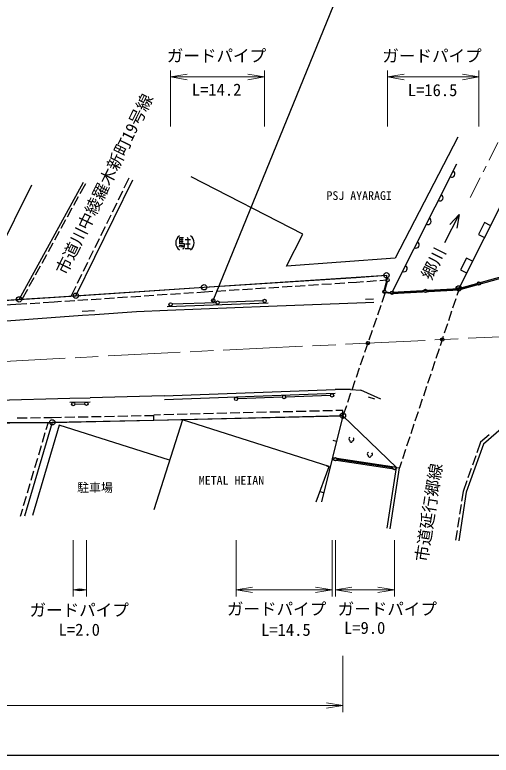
# Model space of a CAD drawing. Units: millimetres at full size, sheet at 1:1000; details may follow other scales. Extents: x 40000 to 680000, y 20000 to 380000.
# Drawn here: x 293268 to 365201, y 205000 to 316896 of the extents above; entities that cross this region are included whole.
import ezdxf
from ezdxf.enums import TextEntityAlignment as Align

# ---------------------------------------------------------------- set-up
doc = ezdxf.new("R2010")
doc.units = ezdxf.units.MM
doc.header["$LTSCALE"] = 1000
doc.header["$PDMODE"] = 32
doc.header["$PDSIZE"] = 500
doc.linetypes.add('CHAIN', pattern=[18.5, 12, -1.5, 3.5, -1.5])
for name, color, linetype, lineweight in [('M-BGD', 7, 'Continuous', 25), ('M-BMK', 2, 'CHAIN', 13), ('M-BMK-HTXT', 7, 'Continuous', 13), ('M-BMK-ROW', 30, 'Continuous', 25), ('M-STR-HTXT', 7, 'Continuous', 13), ('M-STR-STR1', 1, 'Continuous', 25), ('M-STR-STRC', 7, 'Continuous', 25), ('M-TTL-BAND', 7, 'Continuous', 25)]:
    doc.layers.add(name, color=color, linetype=linetype, lineweight=lineweight)
doc.layers.add('M-OTRS', color=6, linetype='Continuous')
doc.styles.add('ＭＳ ゴシック', font='')
doc.styles.get('ＭＳ ゴシック').set_extended_font_data('MS Gothic')

# ---------------------------------------------------------------- blocks, each defined once
blk = doc.blocks.new('open_arrow')
at = {"color": 0, "linetype": 'Continuous', "lineweight": -2}
blk.add_lwpolyline([(7.5, 1.25), (0, 0), (7.5, -1.25)], dxfattribs=at)

msp = doc.modelspace()

# ---------------------------------------------------------------- linework, layer by layer
at = {"layer": 'M-BGD'}
for p, q in [((360171, 298386), (350686, 280129)), ((350240, 274981), (359998, 294378)), ((370016, 294872), (360297, 275551)), ((309799, 290721), (310541, 292233)), ((336758, 283720), (319879, 292402)), ((287412, 274276), (295847, 291218)), ((293908, 273880), (303625, 291601)), ((302479, 274442), (311080, 291968)), ((303145, 289894), (303976, 291409)), ((308918, 288925), (309579, 290272)), ((302183, 288140), (302905, 289455)), ((301222, 286386), (301943, 287702)), ((308037, 287130), (308698, 288476)), ((307156, 285334), (307817, 286681)), ((358226, 282473), (360383, 286700)), ((360383, 286700), (358940, 285192)), ((360383, 286700), (360009, 284646)), ((300260, 284633), (300981, 285948)), ((364179, 285495), (363281, 283708)), ((365073, 285045), (364179, 285495)), ((306275, 283539), (306936, 284885)), ((299299, 282879), (300020, 284194)), ((318167, 282298), (318167, 283236)), ((318167, 283236), (318752, 283236)), ((318464, 283236), (318464, 282298)), ((319286, 283300), (319460, 283006)), ((334286, 278910), (336758, 283720)), ((363281, 283708), (364174, 283259)), ((298337, 281125), (299058, 282441)), ((305394, 281743), (306054, 283090)), ((318170, 282062), (318052, 281772)), ((318167, 282945), (318697, 282945)), ((318167, 282651), (318694, 282651)), ((318875, 282298), (318167, 282298)), ((318287, 282064), (318347, 281772)), ((318463, 282062), (318522, 281774)), ((318581, 282062), (318698, 281827)), ((318817, 281703), (318875, 281994)), ((318875, 281994), (318875, 282298)), ((318995, 282945), (319816, 282945)), ((318995, 282945), (319809, 282945)), ((319053, 282298), (319751, 282298)), ((319399, 282945), (319399, 281593)), ((304513, 279948), (305173, 281295)), ((318584, 281597), (318694, 281535)), ((318694, 281535), (318817, 281703)), ((318991, 281593), (319806, 281593)), ((297375, 279372), (298097, 280687)), ((350686, 280129), (334286, 278910)), ((361483, 280135), (360584, 278348)), ((362376, 279685), (361483, 280135)), ((296414, 277618), (297135, 278933)), ((303631, 278152), (304292, 279499)), ((302750, 276357), (303411, 277704)), ((344813, 277202), (349399, 277530)), ((349399, 277530), (349449, 276832)), ((360584, 278348), (361478, 277899)), ((295452, 275865), (296173, 277180)), ((321851, 275723), (344813, 277202)), ((341612, 276294), (343109, 276391)), ((343608, 276423), (344863, 276504)), ((344863, 276504), (345909, 276579)), ((346408, 276614), (347904, 276722)), ((348403, 276757), (349449, 276832)), ((349449, 276832), (348951, 274963)), ((360297, 275551), (367176, 277442)), ((360308, 275351), (367208, 277243)), ((294381, 273911), (295212, 275426)), ((299140, 274221), (321851, 275723)), ((301788, 274396), (302530, 275908)), ((325645, 275266), (327142, 275362)), ((327641, 275394), (329138, 275491)), ((329637, 275523), (331134, 275619)), ((331633, 275652), (333130, 275748)), ((333629, 275780), (335126, 275877)), ((335625, 275909), (337121, 276005)), ((337620, 276037), (339117, 276134)), ((339616, 276166), (341113, 276262)), ((350240, 274981), (360297, 275551)), ((350251, 274781), (360308, 275351)), ((360308, 275351), (360297, 275551)), ((293394, 273847), (299140, 274221)), ((308795, 274158), (310291, 274257)), ((310790, 274290), (312287, 274389)), ((312786, 274422), (314283, 274521)), ((314782, 274554), (316278, 274653)), ((316777, 274686), (318274, 274785)), ((318773, 274818), (320270, 274917)), ((320768, 274950), (321896, 275024)), ((321896, 275024), (323150, 275105)), ((323649, 275137), (325146, 275234)), ((348951, 274963), (350251, 274781)), ((350251, 274781), (350240, 274981)), ((269652, 272311), (293394, 273847)), ((291796, 273042), (293440, 273148)), ((293440, 273148), (295065, 273254)), ((295564, 273287), (297061, 273384)), ((297560, 273417), (299186, 273523)), ((299186, 273523), (300313, 273597)), ((300812, 273630), (302309, 273729)), ((302808, 273762), (304304, 273861)), ((304803, 273894), (306300, 273993)), ((306799, 274026), (308296, 274125)), ((316297, 272816), (331541, 273378)), ((346210, 273923), (347439, 273990)), ((303443, 272115), (305310, 272222)), ((315865, 258767), (341655, 259694)), ((347636, 258799), (346670, 259112)), ((301578, 258340), (304648, 258427)), ((312328, 256265), (310829, 256236)), ((314245, 256303), (312828, 256275)), ((315272, 256428), (314240, 256403)), ((314259, 255603), (314240, 256403)), ((342815, 256299), (314259, 255603)), ((317271, 256477), (315771, 256440)), ((319270, 256526), (317771, 256489)), ((321270, 256574), (319770, 256538)), ((323269, 256623), (321770, 256586)), ((325269, 256672), (323769, 256635)), ((327268, 256721), (325768, 256684)), ((329267, 256769), (327768, 256733)), ((331267, 256818), (329767, 256781)), ((333266, 256867), (331767, 256830)), ((335266, 256915), (333766, 256879)), ((337265, 256964), (335765, 256928)), ((339264, 257013), (337765, 256976)), ((342815, 256299), (339564, 243311)), ((341264, 257062), (339764, 257025)), ((342796, 257099), (341764, 257074)), ((342815, 256299), (342330, 256421)), ((342815, 256299), (342796, 257099)), ((350902, 248494), (342815, 256299)), ((369801, 257073), (364024, 251999)), ((298923, 255302), (291889, 255207)), ((295141, 255951), (293641, 255930)), ((298923, 255302), (294707, 241101)), ((297141, 255978), (295641, 255957)), ((298914, 256002), (297641, 255984)), ((298295, 255293), (297962, 254173)), ((300331, 256029), (298914, 256002)), ((314259, 255603), (298923, 255302)), ((302330, 256069), (300831, 256039)), ((304330, 256108), (302830, 256079)), ((306330, 256147), (304830, 256118)), ((308329, 256187), (306829, 256157)), ((310329, 256226), (308829, 256196)), ((318565, 255681), (314242, 242063)), ((340744, 248640), (318565, 255681)), ((299968, 254863), (295923, 241239)), ((316627, 249574), (299968, 254863)), ((297820, 253694), (297393, 252256)), ((364886, 253422), (363596, 252289)), ((297251, 251776), (296824, 250338)), ((341844, 252419), (341359, 252540)), ((364024, 251999), (361446, 244742)), ((363596, 252289), (363031, 250697)), ((296681, 249859), (296254, 248421)), ((350858, 248197), (341149, 249645)), ((350902, 248494), (341223, 249937)), ((362863, 250226), (362361, 248812)), ((338775, 243272), (340744, 248640)), ((340873, 248539), (340388, 248660)), ((349487, 239304), (350902, 248494)), ((349932, 239235), (351347, 248425)), ((350902, 248494), (351347, 248425)), ((296112, 247942), (295685, 246504)), ((362194, 248341), (361692, 246928)), ((361524, 246456), (360959, 244864)), ((295543, 246024), (295116, 244586)), ((294974, 244107), (294547, 242669)), ((339901, 244658), (339416, 244780)), ((361446, 244742), (360332, 237400)), ((360959, 244864), (360736, 243394)), ((360661, 242900), (360436, 241417)), ((294404, 242190), (294072, 241070)), ((360361, 240923), (360136, 239440)), ((360061, 238945), (359838, 237475))]:
    msp.add_line(p, q, dxfattribs=at)
for centre, radius, start, end in [((359228, 292848), 500, 243.29542, 63.29542), ((357430, 289274), 500, 243.29542, 63.29542), ((355633, 285701), 500, 243.29542, 63.29542), ((318827, 282445), 1264, 123.85503, 236.14497), ((319098, 282445), 1264, 303.85503, 56.14497), ((353835, 282128), 500, 243.29542, 63.29542), ((352038, 278554), 500, 243.29542, 63.29542), ((343932, 252790), 240, 105.72277, 249.55621), ((344250, 252746), 240, 274.9926, 58.82604), ((344058, 252524), 214, 168.803, 355.74582), ((346719, 250511), 240, 105.72277, 249.55621), ((347037, 250467), 240, 274.9926, 58.82604), ((346845, 250245), 214, 168.803, 355.74582)]:
    msp.add_arc(centre, radius, start, end, dxfattribs=at)
at = {"layer": 'M-BMK'}
for p in [(373691, 268588), (288880, 264368)]:
    msp.add_line(p, (316390, 265808), dxfattribs=at)
at = {"layer": 'M-BMK-HTXT'}
for p, q in [((366230, 297611), (364882, 294931)), ((364432, 294038), (363983, 293145)), ((363533, 292251), (362030, 289262))]:
    msp.add_line(p, q, dxfattribs=at)
at = {"layer": 'M-BMK-ROW'}
for points in [[(71857, 299708), (91484, 296705), (96830, 295315), (137787, 286922), (149369, 286572), (167747, 281168), (184634, 278035), (203645, 274659), (214068, 272890), (221349, 271904), (231365, 271314), (237398, 271159), (245986, 271185), (258859, 271683), (285179, 273316), (293908, 273880), (302479, 274442), (321851, 275723), (349399, 277530)], [(350240, 274981), (360297, 275551), (367176, 277442), (397335, 278967), (452346, 281953), (455002, 282710), (480586, 283972), (504119, 285231), (549384, 287681), (567310, 288645)], [(177607, 262537), (200131, 258340), (208324, 256766), (232600, 252569), (259901, 253745), (292524, 255215), (298923, 255302), (342815, 256299)], [(376884, 258935), (369801, 257073), (364024, 251999)]]:
    msp.add_lwpolyline(points, dxfattribs=at)
for centre in [(349399, 277530), (321851, 275723), (360297, 275551), (293908, 273880), (302479, 274442), (342815, 256299), (298923, 255302)]:
    msp.add_circle(centre, 400, dxfattribs=at)
at = {"layer": 'M-OTRS'}
for p in [(346580, 267272), (357801, 267817)]:
    msp.add_point(p, dxfattribs=at)
at = {"layer": 'M-STR-HTXT'}
for p, q in [((316786, 300000), (316786, 308500)), ((330976, 300000), (330976, 308500)), ((349546, 300000), (349546, 308500)), ((363347, 300000), (363347, 308500)), ((316786, 307500), (330976, 307500)), ((349546, 307500), (363347, 307500)), ((302086, 237500), (302086, 229000)), ((304086, 237500), (304086, 229000)), ((326676, 237500), (326676, 229000)), ((341167, 237500), (341167, 229000)), ((341682, 237500), (341682, 229000)), ((350584, 237500), (350584, 229000)), ((302086, 230000), (304086, 230000)), ((326676, 230000), (341167, 230000)), ((341682, 230000), (350584, 230000)), ((342815, 220000), (342815, 211500)), ((231521, 212500), (342815, 212500))]:
    msp.add_line(p, q, dxfattribs=at)
at = {"layer": 'M-STR-STR1'}
for p, q in [((360308, 275351), (360012, 274460)), ((349206, 274927), (348687, 273417)), ((359854, 273986), (359380, 272563)), ((348525, 272944), (348038, 271525)), ((359222, 272088), (358748, 270665)), ((347876, 271052), (347389, 269633)), ((358591, 270191), (358117, 268767)), ((347227, 269160), (346740, 267741)), ((357959, 268293), (357485, 266870)), ((346578, 267268), (346091, 265850)), ((357328, 266395), (356854, 264972)), ((345929, 265377), (345442, 263958)), ((356696, 264498), (356222, 263074)), ((345280, 263485), (344793, 262066)), ((356064, 262600), (355591, 261177)), ((344631, 261593), (344144, 260174)), ((343982, 259701), (343495, 258283)), ((355433, 260702), (354959, 259279)), ((354801, 258805), (354328, 257381)), ((343333, 257810), (342815, 256299)), ((354170, 256907), (353696, 255484)), ((353538, 255009), (353065, 253586)), ((352907, 253112), (352433, 251688)), ((352275, 251214), (351802, 249791)), ((351644, 249316), (351347, 248425))]:
    msp.add_line(p, q, dxfattribs=at)
at = {"layer": 'M-STR-STRC'}
for p, q in [((323236, 273729), (342017, 319857)), ((349482, 276565), (349141, 275288)), ((355524, 275182), (360053, 275439)), ((360543, 275520), (363106, 276222)), ((349324, 275011), (349998, 274918)), ((350495, 274897), (355024, 275154)), ((323631, 273387), (317036, 273144)), ((330726, 273648), (324131, 273405)), ((331586, 272872), (346237, 273424)), ((346237, 273424), (347466, 273491)), ((305345, 271623), (311635, 272040)), ((311635, 272040), (316324, 272264)), ((316324, 272264), (331586, 272872)), ((288985, 270445), (303477, 271516)), ((303477, 271516), (305345, 271623)), ((315845, 259316), (341636, 260244)), ((343941, 260275), (341636, 260244)), ((343941, 260275), (345512, 260163)), ((348542, 258818), (345512, 260163)), ((289633, 258646), (301561, 258940)), ((301561, 258940), (304631, 259027)), ((315845, 259316), (304631, 259027)), ((333671, 259107), (326926, 258864)), ((340917, 259367), (334171, 259125)), ((302336, 258062), (303836, 258104)), ((350336, 248427), (341929, 249680))]:
    msp.add_line(p, q, dxfattribs=at)
for centre in [(349546, 276806), (363347, 276288), (349077, 275046), (355274, 275168), (360302, 275453), (350246, 274883), (316786, 273134), (323236, 273729), (323881, 273396), (330976, 273657), (341167, 259376), (326676, 258855), (333921, 259116), (302086, 258055), (304086, 258111), (341682, 249717), (350584, 248390)]:
    msp.add_circle(centre, 250, dxfattribs=at)
at = {"layer": 'M-TTL-BAND'}
msp.add_line((40000, 205000), (579000, 205000), dxfattribs=at)

# ---------------------------------------------------------------- block references
at = {"layer": 'M-STR-HTXT'}
for p, xscale, yscale in [((316786, 307500), 333, 333), ((349546, 307500), 333, 333), ((302086, 230000), 133, 133), ((326676, 230000), 333, 333), ((341682, 230000), 333, 333)]:
    msp.add_blockref('open_arrow', p, dxfattribs=dict(at, xscale=xscale, yscale=yscale))
at = {"layer": 'M-STR-HTXT', "rotation": 180}
for p, xscale, yscale in [((330976, 307500), 333, 333), ((363347, 307500), 333, 333), ((304086, 230000), 133, 133), ((341167, 230000), 333, 333), ((350584, 230000), 333, 333), ((342815, 212500), 333, 333)]:
    msp.add_blockref('open_arrow', p, dxfattribs=dict(at, xscale=xscale, yscale=yscale))

# ---------------------------------------------------------------- texts
at = {"layer": 'M-BGD', "style": 'ＭＳ ゴシック'}
for s, p in [('PSJ AYARAGI', (345264, 289573)), ('駐車場', (305379, 245425)), ('METAL HEIAN', (325987, 246549))]:
    msp.add_text(s, height=1320, dxfattribs=at).set_placement(p, align=Align.MIDDLE_CENTER)
at = {"layer": 'M-BMK-HTXT', "style": 'ＭＳ ゴシック'}
for s, rotation, p in [('市道川中綾羅木新町19号線', 63.861, (306785, 291320)), ('郷川', 63.295, (356476, 279314)), ('市道延行郷線', 81.246, (355773, 241675))]:
    msp.add_text(s, height=1833, rotation=rotation, dxfattribs=at).set_placement(p, align=Align.MIDDLE_CENTER)
at = {"layer": 'M-STR-HTXT', "style": 'ＭＳ ゴシック'}
for p in [(323721, 310708), (356264, 310686), (302985, 226932), (332796, 227095), (349513, 227095)]:
    msp.add_text('ガードパイプ', height=1833, dxfattribs=at).set_placement(p, align=Align.MIDDLE_CENTER)
for s, p in [('L=14.2', (323739, 304116)), ('L=16.5', (356354, 304053)), ('L=9.0', (346098, 222781)), ('L=2.0', (303000, 222500)), ('L=14.5', (334203, 222483))]:
    msp.add_text(s, height=1833, dxfattribs=at).set_placement(p, align=Align.BOTTOM_CENTER)

doc.saveas('drawing.dxf')
